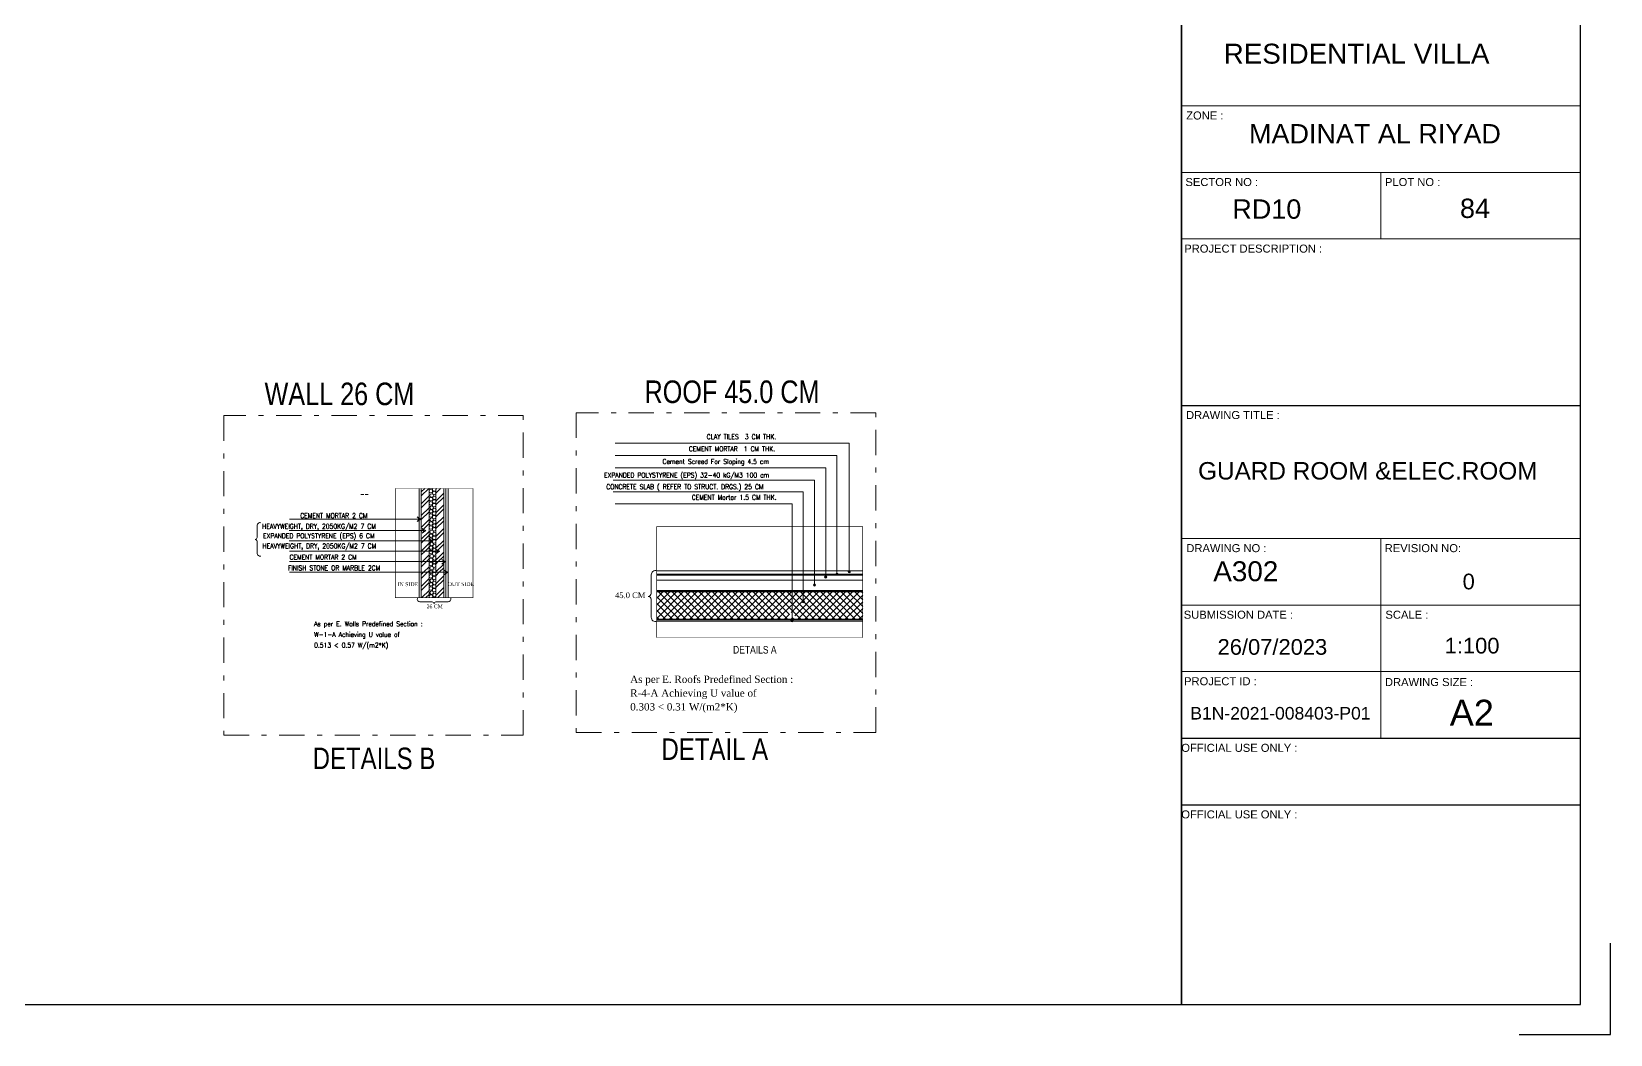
# Model space of a CAD drawing. Header units: millimetres. Extents: x -11627 to -10952, y 10244 to 10588.
# Drawn here: x -11181.55 to -11149.84, y 10389 to 10409.13 of the extents above; entities that cross this region are included whole.
import ezdxf
from ezdxf.enums import TextEntityAlignment as Align

# ---------------------------------------------------------------- set-up
doc = ezdxf.new("R2010")
doc.units = ezdxf.units.MM
doc.linetypes.add('DASHDOT2', pattern=[0.5, 0.25, -0.125, 0, -0.125])
doc.linetypes.add('HIDDEN', pattern=[0.375, 0.25, -0.125])
doc.layers.get('0').update_dxf_attribs({"lineweight": 5})
for name, color, linetype, lineweight in [('BORDER A1', 7, 'Continuous', 100), ('dimansion', 250, 'Continuous', 9), ('IN LINE', 7, 'Continuous', 20), ('M.FRAME TEXT2', 6, 'Continuous', 0), ('P-details', 8, 'Continuous', 5), ('P-hidden lines lvl.1', 8, 'HIDDEN', 5), ('P-text', 111, 'Continuous', 5), ('SE-dim', 250, 'Continuous', 5), ('SE-hatch', 251, 'Continuous', 5), ('SE-walls&slaps', 12, 'Continuous', 35), ('TEXT', 30, 'Continuous', 9), ('Title Block', 7, 'Continuous', 0)]:
    doc.layers.add(name, color=color, linetype=linetype, lineweight=lineweight)
doc.layers.add('INSERT TEXT', color=1, linetype='Continuous')
doc.styles.add('Arcan Template Sheet A1$0$banda$0$BANDA AD-0705$0$ZFP', font='')
doc.styles.add('ARIAL', font='arial.ttf')
doc.styles.add('English', font='times.ttf')
doc.styles.add('SIMPLEX', font='romans.shx', dxfattribs={"width": 0.75})
doc.styles.add('TEXTS', font='arial.ttf', dxfattribs={"width": 0.8})
doc.styles.get('Arcan Template Sheet A1$0$banda$0$BANDA AD-0705$0$ZFP').set_extended_font_data('Swis721 BT')
pattern_1 = [(45, (29020.89483470072, -14518.35823464499), (-5.25960363730196, 5.259603637301961), []), (45, (29024.40123711971, -14518.35823464499), (-5.25960363730196, 5.259603637301961), [])]

# ---------------------------------------------------------------- blocks, each defined once
blk = doc.blocks.new('ADM FRAME-A2')
at = {"layer": 'BORDER A1', "lineweight": 25}
for p, q in [((-11.55720879191338, 14.48400409133791), (-3.539249375363141, 14.48400409133791)), ((-11.55720879191338, 7.802371244212708), (-3.539249375363141, 7.802371244212708)), ((-11.55720879191333, 7.802371244212708), (-3.539249375363084, 7.802371244212708)), ((-11.55720879191333, 6.466044674787668), (-3.539249375363084, 6.466044674787668))]:
    blk.add_line(p, q, dxfattribs=at)
for points in [[(-58.52908770720353, 2.457064966512547), (-11.55720879191338, 2.457064966512547), (-11.55720879191338, 40.94327016595368), (-58.52908770720353, 40.94327016595368)], [(-3.539249375363141, 2.457064966512547), (-3.539249375363141, 40.94327016595368), (-11.55720879191338, 40.94327016595368), (-11.55720879191338, 2.457064966512547)]]:
    blk.add_lwpolyline(points, close=True, dxfattribs=at)
blk.add_lwpolyline([(-4.77085482391854, 1.855718010271261), (-2.937902419121855, 1.855718010271261), (-2.937902419121855, 3.688670415208946)], dxfattribs=at)
at = {"layer": 'IN LINE'}
for p, q in [((-11.55720879191338, 20.49747365375059), (-3.539249375363141, 20.49747365375059)), ((-11.55720879191338, 19.16114708432555), (-3.539249375363141, 19.16114708432555)), ((-7.548229083638262, 19.16114708432555), (-7.548229083638262, 17.82482051490049)), ((-11.55720879191338, 17.82482051490049), (-3.539249375363141, 17.82482051490049)), ((-11.55720879191338, 11.81135095248783), (-3.539249375363141, 11.81135095248783)), ((-7.548229083638262, 11.81135095248783), (-7.548229083638205, 7.802371244212708)), ((-11.55720879191338, 10.47502438306279), (-3.539249375363141, 10.47502438306279)), ((-11.55720879191338, 9.138697813637748), (-3.539249375363141, 9.138697813637748))]:
    blk.add_line(p, q, dxfattribs=at)
at = {"layer": 'INSERT TEXT', "style": 'Arcan Template Sheet A1$0$banda$0$BANDA AD-0705$0$ZFP'}
for s, height, p in [('RESIDENTIAL VILLA', 0.4, (-8.037136780618312, 21.54467487073379)), ('0', 0.3151046884762461, (-5.784865956469503, 10.94798445973309)), ('26/07/2023', 0.3151046884762461, (-9.728185766383604, 9.634870946796113)), ('1:100', 0.3151046884762461, (-5.716787789140426, 9.660688974177432)), ('A2', 0.518387006101478, (-5.722120053549361, 8.314824306693012))]:
    blk.add_text(s, height=height, dxfattribs=at).set_placement(p, align=Align.MIDDLE_CENTER)
for s, height, p in [('MADINAT AL RIYAD', 0.388, (-10.19813072607047, 19.74402050400663)), ('RD10', 0.388, (-10.53275139358266, 18.2318609410749)), ('84', 0.388, (-5.960286476429019, 18.24690305868209)), ('B1N-2021-008403-P01', 0.2520837507809969, (-11.37798676728884, 8.177266476946347))]:
    blk.add_text(s, height=height, dxfattribs=at).set_placement(p)
at = {"layer": 'TEXT', "style": 'Arcan Template Sheet A1$0$banda$0$BANDA AD-0705$0$ZFP'}
for s, p in [('ZONE :', (-11.08541026132232, 20.30419212829894)), ('SECTOR NO :', (-10.74538955982885, 18.9678655588739)), ('PLOT NO :', (-6.911430037255286, 18.9678655588739)), ('PROJECT DESCRIPTION :', (-10.11382021748008, 17.63153898944887)), ('DRAWING TITLE :', (-10.52078321896852, 14.29072256588626)), ('DRAWING NO :', (-10.65230714511503, 11.61806942703618)), ('REVISION NO:', (-6.705081309653167, 11.61806942703618)), ('SUBMISSION DATE :', (-10.41117977248237, 10.28174285761114)), ('SCALE :', (-7.026939050318617, 10.28174285761114)), ('PROJECT ID :', (-10.77287075656187, 8.945416288186095)), ('DRAWING SIZE :', (-6.581590210781002, 8.92949729009348)), ('OFFICIAL USE ONLY :', (-10.39164044649465, 7.609089718761055)), ('OFFICIAL USE ONLY :', (-10.39164044649465, 6.272763149336015))]:
    blk.add_text(s, height=0.1607608709035115, dxfattribs=at).set_placement(p, align=Align.MIDDLE_CENTER)
blk = doc.blocks.new('54GS')
h = blk.add_hatch(color=256)
edge = h.paths.add_edge_path()
edge.add_arc((32141.76360349842, 11214.18784669099), 0.9972812856030993, 0, 360)
h = blk.add_hatch(color=256)
edge = h.paths.add_edge_path()
edge.add_arc((32152.66212607131, 11216.28844507787), 0.9972812856030993, 0, 360)
h = blk.add_hatch(color=256)
edge = h.paths.add_edge_path()
edge.add_arc((32121.76360349842, 11204.58378508585), 0.9972812856030993, 0, 360)
h = blk.add_hatch(color=256)
edge = h.paths.add_edge_path()
edge.add_arc((32131.76360349842, 11211.67633120511), 0.9972812856030993, 0, 360)
h = blk.add_hatch(color=256)
edge = h.paths.add_edge_path()
edge.add_arc((32111.76360349842, 11189.62695659866), 0.9972812856030993, 0, 360)
h = blk.add_hatch(color=256)
edge = h.paths.add_edge_path()
edge.add_arc((32101.76360349842, 11172.69056540538), 0.9972812856030993, 0, 360)
at = {"layer": 'P-details'}
h = blk.add_hatch(dxfattribs=at)
h.set_pattern_fill('ANSI32', color=256, scale=19.83520745754478, style=0)
h.set_pattern_definition(pattern_1)
h.paths.add_polyline_path([(31778.26737163249, 11290.4905102458), (31771.26737163249, 11290.4905102458), (31771.26737163249, 11252.97148871127), (31774.24644993077, 11252.97148871127), (31772.00830217108, 11254.88518890622), (31775.21485265911, 11252.97148871127), (31772.00830217108, 11250.73334095162), (31774.24644993077, 11252.97148871127), (31771.26737163249, 11252.97148871127), (31771.26737163249, 11243.72560205322), (31778.26737163249, 11243.72560205322), (31778.26737163249, 11245.59389946631), (31778.21427129066, 11245.63930224816), (31778.26737163249, 11245.60761145306)])
h = blk.add_hatch(dxfattribs=at)
h.set_pattern_fill('ANSI32', color=256, scale=19.83520745754478, style=0)
h.set_pattern_definition(pattern_1)
h.paths.add_polyline_path([(31791.26737163249, 11290.4905102458), (31784.32958346169, 11290.4905102458, -0.2801618605108369), (31784.26737163249, 11288.85937978582), (31784.26737163249, 11286.99000854505, -0.08370088824732576), (31784.35419525058, 11286.47498804982, -0.08370088824732576), (31784.26737163249, 11285.9599675546), (31784.26737163249, 11283.12893932308, -0.1635211749921303), (31784.58613577079, 11282.18031402013, -0.1635211749921303), (31784.26737163249, 11281.23168871717), (31784.26737163249, 11279.79797879361, -0.1471585321116452), (31784.52810916388, 11278.93125672426, -0.1471585321116452), (31784.26737163249, 11278.06453465491), (31784.26737163249, 11276.19516341415, -0.08370088824732576), (31784.35419525058, 11275.68014291892, -0.08370088824732576), (31784.26737163249, 11275.1651224237), (31784.26737163249, 11272.33409419216, -0.1635211749921304), (31784.58613577079, 11271.38546888921, -0.1635211749921304), (31784.26737163249, 11270.43684358625), (31784.26737163249, 11269.00313366269, -0.1471585321116451), (31784.52810916388, 11268.13641159334, -0.1471585321116451), (31784.26737163249, 11267.26968952399), (31784.26737163249, 11265.40031828323, -0.08370088824732576), (31784.35419525058, 11264.88529778801, -0.08370088824732576), (31784.26737163249, 11264.37027729278), (31784.26737163249, 11261.53924906128, -0.1635211749921303), (31784.58613577079, 11260.59062375832, -0.1635211749921303), (31784.26737163249, 11259.64199845537), (31784.26737163249, 11258.2082885318, -0.1471585321116452), (31784.52810916388, 11257.34156646245, -0.1471585321116452), (31784.26737163249, 11256.4748443931), (31784.26737163249, 11254.60547315233, -0.08370088824732576), (31784.35419525058, 11254.0904526571, -0.08370088824732576), (31784.26737163249, 11253.57543216187), (31784.26737163249, 11250.74440393036, -0.1635211749921306), (31784.58613577079, 11249.7957786274, -0.1635211749921306), (31784.26737163249, 11248.84715332445), (31784.26737163249, 11247.41344340088, -0.1471585321116449), (31784.52810916388, 11246.54672133153, -0.1471585321116449), (31784.26737163249, 11245.67999926218), (31784.26737163249, 11243.81062802144, -0.08370088824732576), (31784.35419525058, 11243.29560752622, -0.08370088824732576), (31784.26737163249, 11242.78058703099), (31784.26737163249, 11239.94955879944, -0.1635211749921306), (31784.58613577079, 11239.00093349648, -0.1635211749921306), (31784.26737163249, 11238.05230819353), (31784.26737163249, 11236.61859826996, -0.03025015651264887), (31784.36238438349, 11236.45416762488), (31787.40306177089, 11234.63946209289), (31784.35415956013, 11232.51135162714, -0.08539815335012906), (31784.26737163249, 11231.98574190007), (31784.26737163249, 11229.15471366855, -0.16352117499213), (31784.58613577079, 11228.2060883656, -0.16352117499213), (31784.26737163249, 11227.25746306264), (31784.26737163249, 11225.82375313906, -0.08046826837519436), (31784.47398683535, 11225.36582632031), (31791.26737163249, 11225.36582632031), (31791.26737163249, 11225.88266477919), (31789.63368680906, 11227.27952651527), (31791.26737163249, 11226.30452768808)])
h = blk.add_hatch(dxfattribs=at)
h.set_pattern_fill('ANSI32', color=256, scale=19.83520745754478, style=0)
h.set_pattern_definition(pattern_1)
h.paths.add_polyline_path([(31778.26737163249, 11241.52451792675), (31778.21427129066, 11241.48745429357), (31778.26737163249, 11241.54055463539), (31778.26737163249, 11243.72560205322), (31771.26737163249, 11243.72560205322), (31771.26737163249, 11234.63946209289), (31778.26737163249, 11234.63946209289)])
h = blk.add_hatch(dxfattribs=at)
h.set_pattern_fill('ANSI32', color=256, scale=19.83520745754478, style=0)
h.set_pattern_definition(pattern_1)
h.paths.add_polyline_path([(31778.26737163249, 11234.63946209289), (31771.26737163249, 11234.63946209289), (31771.26737163249, 11225.36582632031), (31778.26737163249, 11225.36582632031)])
h = blk.add_hatch(dxfattribs=at)
h.set_pattern_fill('ANSI32', color=256, scale=19.83520745754478, style=0)
h.set_pattern_definition(pattern_1)
h.paths.add_polyline_path([(31778.26737163249, 11225.36582632031), (31771.26737163249, 11225.36582632031), (31771.26737163249, 11215.80561551213), (31778.26737163249, 11215.80561551213)])
h = blk.add_hatch(dxfattribs=at)
h.set_pattern_fill('ANSI32', color=256, scale=19.83520745754478, style=0)
h.set_pattern_definition(pattern_1)
h.paths.add_polyline_path([(31778.26737163249, 11215.80561551213), (31771.26737163249, 11215.80561551213), (31771.26737163249, 11193.29257326629), (31778.26737163249, 11193.29257326629)])
h = blk.add_hatch(dxfattribs=at)
h.set_pattern_fill('ANSI32', color=256, scale=19.83520745754478, style=0)
h.set_pattern_definition(pattern_1)
h.paths.add_polyline_path([(31791.26737163249, 11224.26797809478), (31789.63368680906, 11223.12767856067), (31791.26737163249, 11224.76136338412), (31791.26737163249, 11225.36582632031), (31784.47398683535, 11225.36582632031, -0.06590978691415572), (31784.52810916388, 11224.95703106971, -0.1471585321116449), (31784.26737163249, 11224.09030900036), (31784.26737163249, 11222.22093775962, -0.08370088824732522), (31784.35419525058, 11221.70591726439, -0.08370088824732522), (31784.26737163249, 11221.19089676917), (31784.26737163249, 11218.35986853763, -0.16352117499213), (31784.58613577079, 11217.41124323468, -0.16352117499213), (31784.26737163249, 11216.46261793172), (31784.26737163249, 11215.80561551213), (31791.26737163249, 11215.80561551213)])
h = blk.add_hatch(dxfattribs=at)
h.set_pattern_fill('ANSI32', color=256, scale=19.83520745754478, style=0)
h.set_pattern_definition(pattern_1)
h.paths.add_polyline_path([(31791.26737163249, 11215.80561551213), (31784.26737163249, 11215.80561551213), (31784.26737163249, 11215.02890800816, -0.1471585321116449), (31784.52810916388, 11214.16218593881, -0.1471585321116449), (31784.26737163249, 11213.29546386946), (31784.26737163249, 11211.22163706628, -0.08932541299015061), (31784.36606518803, 11210.67360670469, -0.08932541299015061), (31784.26737163249, 11210.1255763431), (31784.26737163249, 11207.34302545736, -0.166708628281477), (31784.59800570816, 11206.37893267499, -0.166708628281477), (31784.26737163249, 11205.41483989263), (31784.26737163249, 11204.0142789169, -0.1506228468293863), (31784.53997910132, 11203.12987537911, -0.1506228468293863), (31784.26737163249, 11202.24547184131), (31784.26737163249, 11200.42679193538, -0.08932541299015061), (31784.36606518803, 11199.87876157379, -0.08932541299015061), (31784.26737163249, 11199.3307312122), (31784.26737163249, 11196.54818032645, -0.1667086282814759), (31784.59800570816, 11195.58408754409, -0.1667086282814759), (31784.26737163249, 11194.61999476172), (31784.26737163249, 11193.29257326629), (31791.26737163249, 11193.29257326629)])
at = {"layer": 'SE-hatch'}
h = blk.add_hatch(dxfattribs=at)
h.set_pattern_fill('ANSI37', color=256, scale=34.10147713060251, style=0)
h.set_pattern_definition([(44.99999999999996, (31981.14372970105, 11172.18784669098), (-3.014173215940875, 3.014173215940872), []), (135, (31981.14372970105, 11172.18784669098), (-3.014173215940875, -3.014173215940872), [])])
edge = h.paths.add_edge_path()
edge.add_line((32164.67758240364, 11173.68784669099), (32164.67758240364, 11198.68784669099))
edge.add_line((32164.67758240364, 11198.68784669099), (32105.35239049808, 11198.68784669099))
edge.add_arc((32103.55799699825, 11200.15809009462), 2.319798202033426, 219.3296122223385, 320.67038777766146, ccw=False)
edge.add_line((32101.76360349842, 11198.68784669099), (32101.76360349842, 11180.12974571956))
edge.add_arc((32101.76360349842, 11177.74322491804), 2.38652080151769, 4.3712589103961363e-11, 89.99999999991269, ccw=False)
edge.add_arc((32101.76360349842, 11177.74322491805), 2.386520801515871, -180, 0, ccw=False)
edge.add_arc((32101.76360349842, 11177.74322491804), 2.386520801519509, 90.00000000008731, 179.9999999999563, ccw=False)
edge.add_line((32101.76360349842, 11180.12974571956), (32101.76360349842, 11198.68784669099))
edge.add_arc((32099.91626483885, 11200.32345823488), 2.467364027794917, 221.521293867115, 318.47870613282896, ccw=False)
edge.add_line((32098.06892617928, 11198.68784669099), (32040.26040619898, 11198.68784669099))
edge.add_line((32040.26040619898, 11198.68784669099), (31981.14372970105, 11198.68784669099))
edge.add_line((31981.14372970105, 11198.68784669099), (31981.14372970105, 11173.68784669099))
edge.add_line((31981.14372970105, 11173.68784669099), (32164.67758240364, 11173.68784669099))
for centre in [(32141.76360349842, 11214.18784669099, 1.01389967936972e-07), (32152.66212607131, 11216.28844507787, 1.01389967936972e-07), (32121.76360349842, 11204.58378508585, 1.01389967936972e-07), (32131.76360349842, 11211.67633120511, 1.01389967936972e-07), (32111.76360349842, 11189.62695659866, 1.01389967936972e-07), (32101.76360349842, 11172.69056540538, 1.01389967936972e-07)]:
    blk.add_circle(centre, 0.9972812856030993)
at = {"layer": 'dimansion', "linetype": 'Continuous'}
for points in [[(31717.48429276608, 11285.16322517131), (31720.03551813834, 11285.16322517131)], [(31721.32447240844, 11285.16322517131), (31723.99592470952, 11285.16322517131)]]:
    blk.add_lwpolyline(points, dxfattribs=at)
at = {"layer": 'P-details'}
for p, q in [((31769.26737163249, 11290.4905102458), (31769.26737163249, 11193.29257326629)), ((31778.26737163249, 11290.4905102458), (31778.26737163249, 11193.29257326629)), ((31784.26737163249, 11290.4905102458), (31784.26737163249, 11193.29257326629)), ((31793.26737163249, 11290.4905102458), (31793.26737163249, 11193.29257326629)), ((31795.26737163249, 11290.4905102458), (31795.26737163249, 11193.29257326629)), ((31795.26737163249, 11290.4905102458), (31795.26737163249, 11193.29257326629)), ((31625.05855977668, 11257.66248446537), (31625.05855977668, 11246.92081193226)), ((31769.82768503875, 11263.21793864837), (31654.00111572181, 11263.21793864837)), ((31625.05855977668, 11243.40293144439), (31625.05855977668, 11232.6612589113)), ((31774.24644993077, 11252.97148871127), (31653.64725087683, 11252.97148871127)), ((31781.79237654178, 11243.72560205322), (31653.66743286051, 11243.72560205322)), ((31787.77461653398, 11234.63946209289), (31653.86812250638, 11234.63946209289)), ((31791.87183456867, 11225.36582632031), (31653.93335067767, 11225.36582632031)), ((31793.92393867074, 11215.80561551213), (31653.93335067767, 11215.80561551213)), ((31976.24759512477, 11213.6650236886, 1.022936838871376e-07), (31976.24759512477, 11197.03533226225, 1.022936838871376e-07)), ((31770.1410799602, 11189.44719458248), (31780.8827524933, 11189.44719458248)), ((31784.40063298117, 11189.44719458248), (31795.14230551427, 11189.44719458248)), ((31976.24759512477, 11191.77446509122, 1.022936838871376e-07), (31976.24759512477, 11175.71066969337, 1.022936838871376e-07))]:
    blk.add_line(p, q, dxfattribs=at)
at = {"layer": 'P-details', "color": 12, "linetype": 'Continuous'}
for p, q in [((31771.26737163249, 11290.4905102458), (31771.26737163249, 11193.29257326629)), ((31791.26737163249, 11290.4905102458), (31791.26737163249, 11193.29257326629))]:
    blk.add_line(p, q, dxfattribs=at)
at = {"layer": 'P-details', "color": 254, "linetype": 'HIDDEN', "ltscale": 5, "const_width": 0.5074583562963022}
blk.add_lwpolyline([(31817.30950304541, 11290.4905102458), (31748.15846857951, 11290.4905102458), (31748.15846857951, 11193.29257326629), (31817.30950304541, 11193.29257326629)], close=True, dxfattribs=at)
at = {"layer": 'P-details'}
for points in [[(31769.82768503875, 11263.21793864837), (31767.58953727913, 11265.13163884333), (31770.7960877671, 11263.21793864837)], [(31769.82768503875, 11263.21793864837), (31767.58953727913, 11260.97979088871), (31770.7960877671, 11263.21793864837)], [(31774.24644993077, 11252.97148871127), (31772.00830217108, 11254.88518890622), (31775.21485265911, 11252.97148871127)], [(31774.24644993077, 11252.97148871127), (31772.00830217108, 11250.73334095162), (31775.21485265911, 11252.97148871127)], [(31780.45241905034, 11243.72560205322), (31778.21427129066, 11245.63930224816), (31781.42082177869, 11243.72560205322)], [(31780.45241905034, 11243.72560205322), (31778.21427129066, 11241.48745429357), (31781.42082177869, 11243.72560205322)], [(31786.43465904254, 11234.63946209289), (31784.19651128293, 11236.55316228787), (31787.40306177089, 11234.63946209289)], [(31786.43465904254, 11234.63946209289), (31784.19651128293, 11232.40131433326), (31787.40306177089, 11234.63946209289)], [(31791.87183456867, 11225.36582632031), (31789.63368680906, 11227.27952651527), (31792.84023729702, 11225.36582632031)], [(31791.87183456867, 11225.36582632031), (31789.63368680906, 11223.12767856067), (31792.84023729702, 11225.36582632031)], [(31793.92393867074, 11215.80561551213), (31791.68579091113, 11217.71931570709), (31794.89234139909, 11215.80561551213)], [(31793.92393867074, 11215.80561551213), (31791.68579091113, 11213.56746775249), (31794.89234139909, 11215.80561551213)]]:
    blk.add_lwpolyline(points, dxfattribs=at)
for centre in [(31779.8508601076, 11288.05505823911), (31780.53862324438, 11284.2303276063), (31782.78328368788, 11286.47498804982), (31779.8508601076, 11277.26021310821), (31779.90011905011, 11280.90390522864), (31779.90011905011, 11270.10906009772), (31780.53862324438, 11273.4354824754), (31782.78328368788, 11275.68014291892), (31782.95719760118, 11278.93125672426), (31783.01522420809, 11282.18031402013), (31783.01522420809, 11271.38546888921), (31779.8508601076, 11266.46536797729), (31779.8508601076, 11255.67052284639), (31779.90011905011, 11259.31421496683), (31780.53862324438, 11262.64063734448), (31782.78328368788, 11264.88529778801), (31782.95719760118, 11268.13641159334), (31782.95719760118, 11257.34156646245), (31783.01522420809, 11260.59062375832), (31779.8508601076, 11244.87567771548), (31779.90011905011, 11248.51936983591), (31780.53862324438, 11251.84579221359), (31780.53862324438, 11241.05094708267), (31782.78328368788, 11254.0904526571), (31782.78328368788, 11243.29560752622), (31782.95719760118, 11246.54672133153), (31783.01522420809, 11249.7957786274), (31779.8508601076, 11234.08083258456), (31779.90011905011, 11237.72452470501), (31779.90011905011, 11226.92967957409), (31780.53862324438, 11230.25610195177), (31782.78328368788, 11232.5007623953), (31782.95719760118, 11235.75187620061), (31783.01522420809, 11239.00093349648), (31783.01522420809, 11228.2060883656), (31779.8508601076, 11223.28598745366), (31779.90011905011, 11216.13483444321), (31780.53862324438, 11219.46125682087), (31782.78328368788, 11221.70591726439), (31782.95719760118, 11224.95703106971), (31782.95719760118, 11214.16218593881), (31783.01522420809, 11217.41124323468), (31779.86273004505, 11212.25367689396), (31779.86273004505, 11201.45883176307), (31779.91198898756, 11205.10252388351), (31780.55049318176, 11208.42894626117), (31782.79515362533, 11210.67360670469), (31782.79515362533, 11199.87876157379), (31782.96906753862, 11203.12987537911), (31783.02709414547, 11206.37893267499), (31780.55049318176, 11197.63410113028), (31783.02709414547, 11195.58408754409)]:
    blk.add_circle(centre, 1.570911562696972, dxfattribs=at)
for centre, radius, start, end in [((31779.90011905011, 11291.69875035954), 1.570911562696972, 230.2761076160452, 309.7238923839548), ((31782.95719760118, 11289.72610185516), 1.570911562696972, 150.8825287567102, 29.11747124328976), ((31627.5430193486, 11257.66248446537), 2.484459571893328, 71.47086668647599, 180), ((31622.98511753944, 11247.24094031103), 2.098009745027969, 277.7048469355031, 351.2231406442778), ((31622.98511753944, 11243.08280306564), 2.098009745027969, 8.776859355722252, 82.2951530644969), ((31627.5430193486, 11232.6612589113), 2.484459571893328, 180, 288.529133313524), ((31979.9630174777, 11213.6650236886), 3.715422352912436, 71.47086668647907, 180), ((31770.1410799602, 11191.93165415439), 2.484459571893328, 161.4708666869093, 270), ((31779.91198898756, 11194.3076787526), 1.570911562696972, 319.7451323953348, 220.2548676046652), ((31780.56262411455, 11187.37375234523), 2.098009745027969, 7.704846935081631, 81.22314064386835), ((31782.96906753862, 11192.33503024822), 1.570911562696972, 37.55669034466341, 142.4433096553366), ((31784.72076135995, 11187.37375234523), 2.098009745027969, 98.77685935613168, 172.2951530649184), ((31795.14230551427, 11191.93165415439), 2.484459571893328, 270, 18.52913331309064), ((31973.14683481339, 11197.51407305065, 1.022936838871376e-07), 3.137500159587915, 277.7048469348753, 351.2231406438649), ((31973.14683481339, 11191.29572430277, 1.022936838871376e-07), 3.137500159587915, 8.776859356135096, 82.29515306512474), ((31979.9630174777, 11175.71066969337, 1.022936838871376e-07), 3.715422352912436, 180, 288.529133313521)]:
    blk.add_arc(centre, radius, start, end, dxfattribs=at)
at = {"layer": 'P-hidden lines lvl.1', "color": 6, "linetype": 'DASHDOT2', "ltscale": 90}
for points in [[(31862.20097887515, 11355.47394738836), (31595.27480147213, 11355.47394738836), (31595.27480147213, 11070.64055089595), (31862.20097887515, 11070.64055089595)], [(32176.33538606302, 11357.94812080534), (31909.40920865999, 11357.94812080534), (31909.40920865999, 11073.11472431293), (32176.33538606302, 11073.11472431293)]]:
    blk.add_lwpolyline(points, close=True, dxfattribs=at)
at = {"layer": 'P-hidden lines lvl.1', "color": 254, "linetype": 'HIDDEN', "ltscale": 60, "const_width": 0.5221741812980926, "elevation": 1.022936838871376e-07}
blk.add_lwpolyline([(31981.14372970105, 11256.36508183602), (32164.67758240364, 11256.36508183602), (32164.67758240364, 11157.76296474125), (31981.14372970105, 11157.76296474125)], close=True, dxfattribs=at)
at = {"layer": 'SE-hatch'}
for p, q in [((32101.76360349842, 11276.71879909816, 1.01389967936972e-07), (31943.98921294371, 11276.71879909816, 1.01389967936972e-07)), ((32101.76360349842, 11172.69056540538, 1.01389967936972e-07), (32101.76360349842, 11276.71879909816, 1.01389967936972e-07)), ((31981.14372970105, 11217.18784669099), (32164.67758240364, 11217.18784669099)), ((31981.14372970105, 11214.18784669099), (32164.67758240364, 11214.18784669099)), ((31981.14372970105, 11213.18784669099), (32164.67758240364, 11213.18784669099)), ((31981.14372970105, 11208.68784669099), (32164.67758240364, 11208.68784669099)), ((31981.14372970105, 11199.68784669099), (32164.67758240364, 11199.68784669099)), ((31981.14372970105, 11198.68784669099), (32164.67758240364, 11198.68784669099)), ((31989.31244560624, 11198.687846691), (31989.31244560624, 11199.77769894828)), ((31989.31244560624, 11198.687846691), (31989.31244560624, 11199.77769894828)), ((31993.67185463527, 11199.77769894828), (31993.67185463527, 11198.687846691)), ((31993.67185463527, 11199.77769894828), (31993.67185463527, 11198.687846691)), ((31998.0312636645, 11198.687846691), (31998.0312636645, 11199.77769894828)), ((31998.0312636645, 11198.687846691), (31998.0312636645, 11199.77769894828)), ((32002.39067269363, 11199.77769894828), (32002.39067269363, 11198.687846691)), ((32002.39067269363, 11199.77769894828), (32002.39067269363, 11198.687846691)), ((32006.75008172276, 11198.687846691), (32006.75008172276, 11199.77769894828)), ((32006.75008172276, 11198.687846691), (32006.75008172276, 11199.77769894828)), ((32011.10949075179, 11199.77769894828), (32011.10949075179, 11198.687846691)), ((32011.10949075179, 11199.77769894828), (32011.10949075179, 11198.687846691)), ((32015.46889978112, 11198.687846691), (32015.46889978112, 11199.77769894828)), ((32015.46889978112, 11198.687846691), (32015.46889978112, 11199.77769894828)), ((32019.82830881035, 11199.77769894828), (32019.82830881035, 11198.687846691)), ((32019.82830881035, 11199.77769894828), (32019.82830881035, 11198.687846691)), ((32024.18771783957, 11198.687846691), (32024.18771783957, 11199.77769894828)), ((32024.18771783957, 11198.687846691), (32024.18771783957, 11199.77769894828)), ((32028.54712686861, 11199.77769894828), (32028.54712686861, 11198.687846691)), ((32028.54712686861, 11199.77769894828), (32028.54712686861, 11198.687846691)), ((32032.90653589783, 11198.687846691), (32032.90653589783, 11199.77769894828)), ((32032.90653589783, 11198.687846691), (32032.90653589783, 11199.77769894828)), ((32037.26594492696, 11199.77769894828), (32037.26594492696, 11198.687846691)), ((32037.26594492696, 11199.77769894828), (32037.26594492696, 11198.687846691)), ((32041.62535395609, 11198.687846691), (32041.62535395609, 11199.77769894828)), ((32041.62535395609, 11198.687846691), (32041.62535395609, 11199.77769894828)), ((32045.98476298513, 11199.77769894828), (32045.98476298513, 11198.687846691)), ((32045.98476298513, 11199.77769894828), (32045.98476298513, 11198.687846691)), ((32050.34417201445, 11198.687846691), (32050.34417201445, 11199.77769894828)), ((32050.34417201445, 11198.687846691), (32050.34417201445, 11199.77769894828)), ((32054.70358104358, 11199.77769894828), (32054.70358104358, 11198.687846691)), ((32054.70358104358, 11199.77769894828), (32054.70358104358, 11198.687846691)), ((32059.06299007272, 11198.687846691), (32059.06299007272, 11199.77769894828)), ((32059.06299007272, 11198.687846691), (32059.06299007272, 11199.77769894828)), ((32063.42239910184, 11199.77769894828), (32063.42239910184, 11198.687846691)), ((32063.42239910184, 11199.77769894828), (32063.42239910184, 11198.687846691)), ((32067.78180813107, 11198.687846691), (32067.78180813107, 11199.77769894828)), ((32067.78180813107, 11198.687846691), (32067.78180813107, 11199.77769894828)), ((32072.1412171602, 11199.77769894828), (32072.1412171602, 11198.687846691)), ((32072.1412171602, 11199.77769894828), (32072.1412171602, 11198.687846691)), ((32076.50062618933, 11198.687846691), (32076.50062618933, 11199.77769894828)), ((32076.50062618933, 11198.687846691), (32076.50062618933, 11199.77769894828)), ((32080.86003521856, 11199.77769894828), (32080.86003521856, 11198.687846691)), ((32080.86003521856, 11199.77769894828), (32080.86003521856, 11198.687846691)), ((32085.21944424769, 11198.687846691), (32085.21944424769, 11199.77769894828)), ((32085.21944424769, 11198.687846691), (32085.21944424769, 11199.77769894828)), ((32164.67758240364, 11198.687846691), (32088.08787050921, 11198.687846691)), ((32164.67758240364, 11198.687846691), (32088.08787050921, 11198.687846691)), ((32089.57885327682, 11199.77769894828), (32089.57885327682, 11198.687846691)), ((32089.57885327682, 11199.77769894828), (32089.57885327682, 11198.687846691)), ((32093.93826230604, 11198.687846691), (32093.93826230604, 11199.77769894828)), ((32093.93826230604, 11198.687846691), (32093.93826230604, 11199.77769894828)), ((32102.65708036449, 11198.687846691), (32102.65708036449, 11199.77769894828)), ((32102.65708036449, 11198.687846691), (32102.65708036449, 11199.77769894828)), ((32107.01648939362, 11199.77769894828), (32107.01648939362, 11198.687846691)), ((32107.01648939362, 11199.77769894828), (32107.01648939362, 11198.687846691)), ((32111.37589842276, 11198.687846691), (32111.37589842276, 11199.77769894828)), ((32111.37589842276, 11198.687846691), (32111.37589842276, 11199.77769894828)), ((32115.73530745189, 11199.77769894828), (32115.73530745189, 11198.687846691)), ((32115.73530745189, 11199.77769894828), (32115.73530745189, 11198.687846691)), ((32120.09471648102, 11198.687846691), (32120.09471648102, 11199.77769894828)), ((32120.09471648102, 11198.687846691), (32120.09471648102, 11199.77769894828)), ((32124.45412551006, 11199.77769894828), (32124.45412551006, 11198.687846691)), ((32124.45412551006, 11199.77769894828), (32124.45412551006, 11198.687846691)), ((32128.81353453928, 11198.687846691), (32128.81353453928, 11199.77769894828)), ((32128.81353453928, 11198.687846691), (32128.81353453928, 11199.77769894828)), ((32133.17294356851, 11199.77769894828), (32133.17294356851, 11198.687846691)), ((32133.17294356851, 11199.77769894828), (32133.17294356851, 11198.687846691)), ((32137.53235259764, 11198.687846691), (32137.53235259764, 11199.77769894828)), ((32137.53235259764, 11198.687846691), (32137.53235259764, 11199.77769894828)), ((32141.89176162677, 11199.77769894828), (32141.89176162677, 11198.687846691)), ((32141.89176162677, 11199.77769894828), (32141.89176162677, 11198.687846691)), ((32146.251170656, 11198.687846691), (32146.251170656, 11199.77769894828)), ((32146.251170656, 11198.687846691), (32146.251170656, 11199.77769894828)), ((32150.61057968513, 11199.77769894828), (32150.61057968513, 11198.687846691)), ((32150.61057968513, 11199.77769894828), (32150.61057968513, 11198.687846691)), ((32154.96998871426, 11198.687846691), (32154.96998871426, 11199.77769894828)), ((32154.96998871426, 11198.687846691), (32154.96998871426, 11199.77769894828)), ((32164.67758240364, 11172.18784669099, 1.022936838871376e-07), (31981.14372970105, 11172.18784669099, 1.022936838871376e-07))]:
    blk.add_line(p, q, dxfattribs=at)
at = {"layer": 'SE-hatch', "elevation": 1.01389967936972e-07}
for points in [[(31943.98921294371, 11330.70697146913), (32152.66212607131, 11330.70697146913), (32152.66212607131, 11216.28844507787)], [(31943.98921294371, 11319.80844889624), (32141.76360349842, 11319.80844889624), (32141.76360349842, 11213.86278613673)], [(31944.17223320117, 11308.90992632335), (32131.76360349842, 11308.90992632335), (32131.76360349842, 11211.67633120511)], [(31942.35705055426, 11298.01140375044), (32121.76360349842, 11298.01140375044), (32121.76360349842, 11204.58378508585)], [(31942.37436362263, 11287.61732167105), (32111.76360349842, 11287.61732167105), (32111.76360349842, 11189.62695659866)]]:
    blk.add_lwpolyline(points, dxfattribs=at)
at = {"layer": 'SE-hatch'}
for points in [[(31993.67185463527, 11199.77769894828), (31989.31244560624, 11199.77769894828), (31993.67185463527, 11198.687846691), (31989.31244560624, 11198.687846691)], [(32002.39067269363, 11199.77769894828), (31998.0312636645, 11199.77769894828), (32002.39067269363, 11198.687846691), (31998.0312636645, 11198.687846691)], [(32011.10949075179, 11199.77769894828), (32006.75008172276, 11199.77769894828), (32011.10949075179, 11198.687846691), (32006.75008172276, 11198.687846691)], [(32019.82830881035, 11199.77769894828), (32015.46889978112, 11199.77769894828), (32019.82830881035, 11198.687846691), (32015.46889978112, 11198.687846691)], [(32028.54712686861, 11199.77769894828), (32024.18771783957, 11199.77769894828), (32028.54712686861, 11198.687846691), (32024.18771783957, 11198.687846691)], [(32037.26594492696, 11199.77769894828), (32032.90653589783, 11199.77769894828), (32037.26594492696, 11198.687846691), (32032.90653589783, 11198.687846691)], [(32045.98476298513, 11199.77769894828), (32041.62535395609, 11199.77769894828), (32045.98476298513, 11198.687846691), (32041.62535395609, 11198.687846691)], [(32054.70358104358, 11199.77769894828), (32050.34417201445, 11199.77769894828), (32054.70358104358, 11198.687846691), (32050.34417201445, 11198.687846691)], [(32063.42239910184, 11199.77769894828), (32059.06299007272, 11199.77769894828), (32063.42239910184, 11198.687846691), (32059.06299007272, 11198.687846691)], [(32072.1412171602, 11199.77769894828), (32067.78180813107, 11199.77769894828), (32072.1412171602, 11198.687846691), (32067.78180813107, 11198.687846691)], [(32080.86003521856, 11199.77769894828), (32076.50062618933, 11199.77769894828), (32080.86003521856, 11198.687846691), (32076.50062618933, 11198.687846691)], [(32089.57885327682, 11199.77769894828), (32085.21944424769, 11199.77769894828), (32089.57885327682, 11198.687846691), (32085.21944424769, 11198.687846691)], [(32098.29767133527, 11199.77769894828), (32093.93826230604, 11199.77769894828), (32098.29767133527, 11198.687846691), (32093.93826230604, 11198.687846691)], [(32107.01648939362, 11199.77769894828), (32102.65708036449, 11199.77769894828), (32107.01648939362, 11198.687846691), (32102.65708036449, 11198.687846691)], [(32115.73530745189, 11199.77769894828), (32111.37589842276, 11199.77769894828), (32115.73530745189, 11198.687846691), (32111.37589842276, 11198.687846691)], [(32124.45412551006, 11199.77769894828), (32120.09471648102, 11199.77769894828), (32124.45412551006, 11198.687846691), (32120.09471648102, 11198.687846691)], [(32133.17294356851, 11199.77769894828), (32128.81353453928, 11199.77769894828), (32133.17294356851, 11198.687846691), (32128.81353453928, 11198.687846691)], [(32141.89176162677, 11199.77769894828), (32137.53235259764, 11199.77769894828), (32141.89176162677, 11198.687846691), (32137.53235259764, 11198.687846691)], [(32150.61057968513, 11199.77769894828), (32146.251170656, 11199.77769894828), (32150.61057968513, 11198.687846691), (32146.251170656, 11198.687846691)], [(32159.32939774348, 11199.77769894828), (32154.96998871426, 11199.77769894828), (32159.32939774348, 11198.687846691), (32154.96998871426, 11198.687846691)]]:
    blk.add_solid(points, dxfattribs=at)
at = {"layer": 'SE-walls&slaps', "ltscale": 5}
for p, q in [((31981.14372970105, 11198.68784669099), (32164.67758240364, 11198.68784669099)), ((31981.14372970105, 11173.68784669099), (32164.67758240364, 11173.68784669099))]:
    blk.add_line(p, q, dxfattribs=at)
at = {"layer": 'P-details', "color": 111, "char_height": 20.08664018273396, "width": 259.2820200814512, "attachment_point": 5, "style": 'TEXTS'}
for s, insert in [('\\A1;WALL 26 CM', (31698.35239436684, 11374.608271309)), ('\\A1;ROOF 45.0 CM', (32048.22185366094, 11376.48564741548))]:
    blk.add_mtext(s, dxfattribs=dict(at, insert=insert))
at = {"layer": 'P-details', "color": 111, "char_height": 19.13013350736567, "attachment_point": 5, "style": 'TEXTS'}
for s, insert in [('\\A1;DETAILS B', (31729.1364904425, 11049.97405598208)), ('\\A1;DETAIL A', (32032.85835550217, 11058.29401370978))]:
    blk.add_mtext(s, dxfattribs=dict(at, insert=insert))
at = {"layer": 'P-text', "style": 'SIMPLEX', "width": 0.9}
for s, p in [('CEMENT MORTAR  1 CM THK.', (32009.78213146774, 11323.59653404543, 1.01389967936972e-07)), ('CLAY TILES  3 CM THK.', (32025.6766545464, 11334.35342541327, 1.01389967936972e-07)), ('Cement Screed For Sloping 4.5 cm', (31986.31325980393, 11312.34138897673, 1.01389967936972e-07)), ('EXPANDED POLYSTYRENE (EPS) 32-40 kG/M3 100 cm  ', (31934.08330537455, 11300.20065693425, 1.01389967936972e-07)), ('CONCRETE SLAB ( REFER TO STRUCT. DRGS.) 25 CM', (31936.14870545217, 11289.81891267398, 1.01389967936972e-07)), ('CEMENT Mortar 1.5 CM THK.', (32012.36935262581, 11280.45334790318, 1.01389967936972e-07)), ('HEAVYWEIGHT, DRY, 2050KG/M2 7 CM', (31629.53060810809, 11254.65439232364)), ('CEMENT MORTAR 2 CM ', (31663.43724473115, 11264.12396716394)), ('EXPANDED POLYSTYRENE (EPS) 6 CM ', (31630.24038402997, 11246.10386508971)), ('HEAVYWEIGHT, DRY, 2050KG/M2 7 CM', (31629.81594028138, 11237.08610844376)), ('CEMENT MORTAR 2 CM ', (31653.88611493868, 11227.12648165609)), ('FINISH STONE OR MARBLE 2CM', (31652.44722022917, 11217.56627084791)), ('As per E. Walls Predefined Section :', (31675.80057432657, 11167.76135910943)), ('W-1-A Achieving U value of', (31675.80057432657, 11158.24651492887)), ('0.513 < 0.57 W/(m2*K)', (31675.80057432657, 11148.73167074832))]:
    blk.add_text(s, height=4.359409029159798, dxfattribs=at).set_placement(p)
at = {"layer": 'P-text', "style": 'English'}
for s, height, p in [('IN SIDE', 3.373752819295909, (31750.24512157271, 11203.49439580921)), ('OUT SIDE', 3.373752819295909, (31794.95649557559, 11203.60141761984)), ('26 CM  ', 3.373752819295909, (31776.02248086603, 11183.81774005588)), ('45.0 CM  ', 5.04532928602292, (31943.96329807564, 11192.85045036029)), ('As per E. Roofs Predefined Section :', 6.525179418099628, (31957.47002021482, 11117.29748974231)), ('R-4-A Achieving U value of', 6.525179418099628, (31957.47002021482, 11105.02904196545)), ('0.303 < 0.31 W/(m2*K)', 6.525179418099628, (31957.47002021482, 11092.76059418858))]:
    blk.add_text(s, height=height, dxfattribs=at).set_placement(p)
at = {"layer": 'P-text', "color": 111, "insert": (32068.53496398536, 11146.79357731866, 1.022936838871376e-07), "char_height": 6.788264356875207, "attachment_point": 5, "style": 'TEXTS'}
blk.add_mtext('\\A1;DETAILS A', dxfattribs=at)

msp = doc.modelspace()

# ---------------------------------------------------------------- block references
at = {"layer": 'SE-dim', "xscale": 0.0225405944498013, "yscale": 0.0225405944498013, "zscale": 0.0225405944498013}
msp.add_blockref('54GS', (-11889.86827507278, 10145.46182008631), dxfattribs=at)
at = {"layer": 'Title Block'}
msp.add_blockref('ADM FRAME-A2', (-11146.89900746262, 10387.14019836294), dxfattribs=at)

# ---------------------------------------------------------------- texts
at = {"layer": 'M.FRAME TEXT2', "style": 'ARIAL'}
msp.add_text('GUARD ROOM &ELEC.ROOM ', height=0.35, dxfattribs=at).set_placement((-11154.64300967566, 10400.31104078985), align=Align.MIDDLE_CENTER)
msp.add_text('A302', height=0.4, dxfattribs=at).set_placement((-11157.81410624752, 10398.09468992827))

doc.saveas('drawing.dxf')
